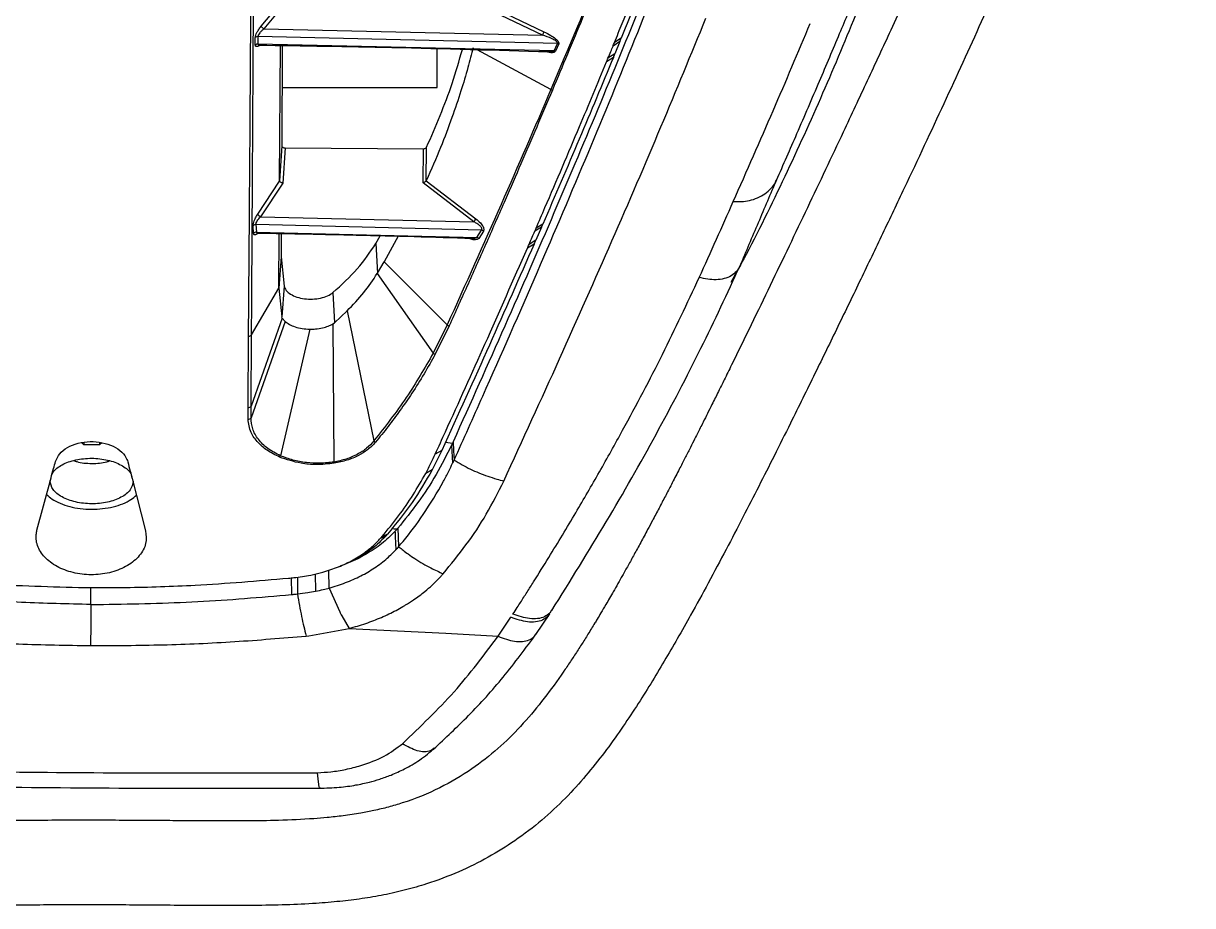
# Model space of a CAD drawing. Extents: x 832 to 912, y 781 to 934.
# Drawn here: x 851.96 to 858.86, y 866.96 to 872.18 of the extents above; entities that cross this region are included whole.
import ezdxf

# ---------------------------------------------------------------- set-up
doc = ezdxf.new("R2010")
doc.units = 0
doc.header["$MEASUREMENT"] = 0
doc.layers.add('1', color=4, linetype='Continuous')

# ---------------------------------------------------------------- blocks, each defined once
blk = doc.blocks.new('2026 SOVEREIGN HL')
at = {"layer": '1', "color": 3, "linetype": 'Continuous', "lineweight": 25}
for p, q in [((21.6338, 75.064), (21.7486, 75.2013)), ((21.7677, 75.1894), (21.649, 75.0475)), ((23.295, 75.0108), (22.9264, 75.1866)), ((22.9451, 75.2023), (23.3034, 75.0312)), ((21.5988, 74.9524), (21.5986, 74.997)), ((23.3833, 74.9622), (21.6141, 75.003)), ((21.6141, 75.003), (21.6143, 74.9585)), ((21.649, 75.0475), (23.295, 75.0108)), ((23.364, 74.9185), (21.6143, 74.9585)), ((21.7423, 74.1498), (21.747, 74.95)), ((21.7582, 74.9498), (21.7549, 74.3565)), ((22.672, 74.7026), (22.6719, 74.9311)), ((23.364, 74.9185), (23.3833, 74.9622)), ((23.3911, 74.9595), (23.3719, 74.9157)), ((23.7519, 74.9731), (23.7113, 74.9466)), ((23.7603, 74.9936), (23.7197, 74.9671)), ((23.7519, 74.9731), (23.7223, 74.901)), ((23.7519, 74.9731), (23.7603, 74.9936)), ((23.3448, 74.6896), (22.9083, 74.9247)), ((23.3286, 74.9148), (23.336, 74.9147)), ((23.7135, 74.8795), (23.6729, 74.8531)), ((23.7223, 74.901), (23.6817, 74.8746)), ((23.7135, 74.8795), (23.7223, 74.901)), ((21.7568, 74.7026), (22.672, 74.7026)), ((21.7549, 74.3565), (21.7423, 74.1498)), ((21.7743, 74.3454), (21.7617, 74.1371)), ((21.7743, 74.3454), (22.5911, 74.3402)), ((22.5897, 74.1378), (22.5911, 74.3402)), ((22.6087, 74.1511), (22.6102, 74.3485)), ((21.6128, 73.9538), (21.7425, 74.1488)), ((21.7617, 74.1371), (21.6294, 73.9384)), ((21.7425, 74.1488), (21.7423, 74.1498)), ((22.8897, 73.9083), (22.5897, 74.1378)), ((22.6087, 74.1511), (22.9012, 73.9262)), ((22.9351, 73.8599), (21.6026, 73.8924)), ((21.6026, 73.8924), (21.6053, 73.8482)), ((21.6294, 73.9384), (22.8897, 73.9083)), ((23.2963, 73.8943), (23.2565, 73.8701)), ((23.2887, 73.8769), (23.2963, 73.8943)), ((21.5882, 73.8402), (21.5856, 73.8845)), ((21.6053, 73.8482), (22.9068, 73.8168)), ((21.6141, 73.8426), (21.6138, 73.8421)), ((21.7385, 73.5162), (21.7405, 73.8395)), ((21.7521, 73.8393), (21.7513, 73.7009)), ((22.3106, 73.7803), (22.3364, 73.8266)), ((22.4419, 73.8236), (22.3593, 73.6714)), ((22.9068, 73.8168), (22.9351, 73.8599)), ((22.946, 73.8541), (22.9179, 73.8109)), ((23.2887, 73.8769), (23.2489, 73.8527)), ((23.2887, 73.8769), (23.255, 73.7995)), ((22.3106, 73.7803), (22.3197, 73.6048)), ((23.2452, 73.7771), (23.2055, 73.753)), ((23.255, 73.7995), (23.2153, 73.7754)), ((23.2452, 73.7771), (23.255, 73.7995)), ((21.7513, 73.7009), (21.7385, 73.5162)), ((21.7513, 73.7009), (21.7683, 73.5291)), ((22.3197, 73.6048), (22.3593, 73.6714)), ((22.3593, 73.6714), (22.7321, 73.2999)), ((22.3185, 73.6028), (22.3197, 73.6048)), ((22.3185, 73.6028), (22.6493, 73.1328)), ((21.5765, 73.2415), (21.7385, 73.5162)), ((21.7385, 73.5162), (21.7558, 73.3464)), ((21.7683, 73.5291), (21.7558, 73.3464)), ((22.0575, 73.4909), (22.0655, 73.3122)), ((21.7582, 73.3396), (21.5741, 72.8199)), ((21.7582, 73.3396), (21.7558, 73.3464)), ((21.7741, 73.3206), (21.7582, 73.3396)), ((22.0655, 73.3122), (22.1406, 73.3822)), ((22.1406, 73.3822), (22.2986, 72.6142)), ((21.7741, 73.3206), (21.5738, 72.7512)), ((21.9206, 73.2744), (21.7479, 72.5266)), ((22.0565, 73.3055), (22.0655, 73.3122)), ((22.0565, 73.3055), (22.0624, 72.4896)), ((22.7321, 73.2999), (22.6493, 73.1328)), ((22.7439, 73.294), (22.6611, 73.1264)), ((21.5559, 72.8114), (21.5585, 73.233)), ((21.5741, 72.8199), (21.5765, 73.2415)), ((21.5559, 72.743), (21.5559, 72.8114)), ((21.5738, 72.7512), (21.5741, 72.8199)), ((20.5868, 72.5922), (20.5748, 72.6037)), ((20.5868, 72.6053), (20.5868, 72.5922)), ((20.6792, 72.5916), (20.5868, 72.5922)), ((20.6793, 72.6052), (20.6792, 72.5916)), ((20.6925, 72.6041), (20.6792, 72.5916)), ((22.7624, 72.5994), (22.7218, 72.6061)), ((22.7624, 72.5994), (22.7581, 72.5902)), ((22.7581, 72.5902), (22.7639, 72.4824)), ((22.7668, 72.6092), (22.7624, 72.5994)), ((22.7001, 72.558), (22.6426, 72.4428)), ((22.7001, 72.558), (22.6615, 72.5368)), ((22.6426, 72.4428), (22.6049, 72.4227)), ((20.3091, 72.0876), (20.3921, 72.3956)), ((20.871, 72.3926), (20.9505, 72.0835)), ((22.44, 72.0988), (22.4356, 72.0936)), ((22.44, 72.0988), (22.4451, 71.99)), ((22.3383, 72.0395), (22.3717, 72.0546)), ((22.3383, 72.0395), (22.3462, 72.0487)), ((22.3801, 72.0642), (22.3462, 72.0487)), ((22.3717, 72.0546), (22.3801, 72.0642)), ((22.4356, 72.0936), (22.4235, 72.0801)), ((21.9529, 71.8289), (21.9546, 71.7268)), ((21.9902, 71.8374), (21.9967, 71.8392)), ((22.0353, 71.7456), (22.0333, 71.8494)), ((22.0782, 71.8662), (22.0999, 71.8746)), ((21.811, 71.8054), (21.8115, 71.7073)), ((21.8471, 71.8096), (21.8475, 71.711)), ((22.0353, 71.7456), (22.12, 71.7727)), ((20.6273, 71.6484), (20.6281, 71.7479)), ((22.0353, 71.7456), (22.0974, 71.6051)), ((23.3484, 71.614), (23.338, 71.598)), ((22.1093, 71.5818), (22.1524, 71.507)), ((23.0324, 71.461), (23.1084, 71.5728)), ((23.2558, 71.4721), (23.3377, 71.5941)), ((23.3358, 71.5942), (23.3254, 71.5784)), ((21.9143, 71.4639), (22.1524, 71.507)), ((22.1524, 71.5069), (22.724, 71.4791)), ((22.724, 71.4791), (23.0324, 71.4609)), ((21.8985, 71.4623), (21.9143, 71.4639)), ((21.9028, 70.6548), (21.9662, 70.6552))]:
    blk.add_line(p, q, dxfattribs=at)
at = {"layer": '1', "color": 3, "linetype": 'Continuous', "lineweight": 25, "flags": 128}
blk.add_lwpolyline([(22.7669, 72.6092), (22.7697, 72.5553), (22.7726, 72.5014)], dxfattribs=at)
at = {"layer": '1', "color": 3, "linetype": 'Continuous', "lineweight": 25}
for centre, radius, start, end in [((21.6135, 74.9816), 0.0214, 88.43538, 134.07653), ((21.6138, 74.937), 0.0214, 88.49889, 134.17107), ((23.3795, 74.9388), 0.0238, 60.87946, 80.85766), ((23.3601, 74.895), 0.0238, 60.37037, 80.65713), ((23.3572, 74.7105), 0.0242, 239.15514, 260.57506), ((21.6022, 73.8712), 0.0212, 88.94985, 141.30804), ((21.6466, 73.9736), 0.0391, 210.30274, 243.92453), ((22.84, 73.9531), 0.0669, 317.97739, 336.29724), ((21.6049, 73.827), 0.0212, 88.92646, 141.76182), ((22.9297, 73.8362), 0.0242, 47.62537, 77.13046), ((22.9014, 73.7932), 0.0242, 47.18244, 77.11128), ((22.749, 73.319), 0.0255, 228.44123, 258.43778), ((21.5598, 73.2537), 0.0208, 266.57204, 323.95156), ((22.6672, 73.1517), 0.026, 226.57637, 256.31994), ((21.5573, 72.8322), 0.0209, 266.3829, 323.76438), ((21.5571, 72.7641), 0.0211, 266.70794, 322.23984), ((22.319, 72.6332), 0.0279, 222.92311, 249.10693), ((21.7163, 72.5431), 0.0357, 317.18649, 332.36258), ((22.11, 72.5014), 0.049, 193.83851, 202.88286)]:
    blk.add_arc(centre, radius, start, end, dxfattribs=at)
for points, knots in [([(26.7869, 78.6322), (26.7778, 78.6058), (26.7597, 78.5531), (26.7322, 78.473), (26.7045, 78.3922), (26.6765, 78.3107), (26.6482, 78.2285), (26.6226, 78.1547), (26.6017, 78.0944), (26.5843, 78.0445), (26.5655, 77.991), (26.5419, 77.9239), (26.5128, 77.8417), (26.4845, 77.7624), (26.4584, 77.69), (26.436, 77.6282), (26.414, 77.5679), (26.3936, 77.5125), (26.3756, 77.4639), (26.3436, 77.3781), (26.2982, 77.2574), (26.2418, 77.1109), (26.2028, 77.0109), (26.1779, 76.9479), (26.1636, 76.9119), (26.1475, 76.8714), (26.1319, 76.8323), (26.1063, 76.7685), (26.0725, 76.6851), (26.0323, 76.5871), (25.9992, 76.5072), (25.9735, 76.4456), (25.9554, 76.4025), (25.9435, 76.3742), (25.9312, 76.3448), (25.9149, 76.3064), (25.8929, 76.2546), (25.8686, 76.1976), (25.8319, 76.112), (25.7801, 75.9925), (25.7235, 75.8631), (25.6794, 75.7635), (25.6514, 75.7003), (25.6281, 75.6482), (25.6027, 75.5913), (25.5745, 75.5287), (25.5437, 75.4602), (25.4961, 75.3553), (25.4322, 75.2151), (25.356, 75.0493), (25.2829, 74.8915), (25.2133, 74.7418), (25.1427, 74.5909), (25.0268, 74.3442), (24.8623, 73.9968), (24.6433, 73.5391), (24.476, 73.1945), (24.3713, 72.9819), (24.3328, 72.9038), (24.2915, 72.8207), (24.2499, 72.7375), (24.2138, 72.6658), (24.1867, 72.612), (24.161, 72.5613), (24.1311, 72.5027), (24.0959, 72.434), (24.0586, 72.3617), (24.0202, 72.2879), (23.9829, 72.2167), (23.948, 72.1507), (23.9119, 72.0831), (23.876, 72.0164), (23.8374, 71.9457), (23.8014, 71.8805), (23.7604, 71.8073), (23.7167, 71.7304), (23.674, 71.6568), (23.6422, 71.6028), (23.6205, 71.5666), (23.5953, 71.5249), (23.5708, 71.4849), (23.5441, 71.4423), (23.5246, 71.4113), (23.5048, 71.3804), (23.4848, 71.3497), (23.4646, 71.319), (23.4441, 71.2884), (23.4296, 71.2672), (23.4167, 71.2483), (23.3742, 71.187), (23.2934, 71.0765), (23.1702, 70.9298), (23.034, 70.7951), (22.876, 70.6713), (22.6885, 70.5598), (22.5175, 70.4902), (22.3845, 70.4512), (22.3026, 70.4315), (22.2134, 70.4143), (22.1209, 70.4004), (22.0281, 70.39), (21.901, 70.3796), (21.7414, 70.3726), (21.5867, 70.3703), (21.4847, 70.3698), (21.4209, 70.3698), (21.3426, 70.37), (21.2546, 70.3706), (21.1687, 70.3713), (21.0934, 70.3718), (21.0181, 70.3724), (20.9394, 70.3729), (20.8571, 70.3734), (20.7713, 70.3737), (20.5951, 70.3742), (20.4343, 70.3739), (20.2901, 70.3734), (20.2506, 70.3733), (20.211, 70.3732), (20.1716, 70.3731), (20.1321, 70.373), (20.0927, 70.3729), (20.056, 70.3729), (20.0115, 70.3728), (19.9491, 70.3729), (19.856, 70.3733), (19.7666, 70.3743), (19.6856, 70.376), (19.6178, 70.378), (19.5339, 70.3814), (19.4279, 70.3877), (19.304, 70.3987), (19.1677, 70.4174), (19.0313, 70.4448), (18.9062, 70.4802), (18.7997, 70.5191), (18.7108, 70.558), (18.6299, 70.5993), (18.5554, 70.6429), (18.4421, 70.7173), (18.3541, 70.7885), (18.2845, 70.8539), (18.2633, 70.8745), (18.2425, 70.8953), (18.2221, 70.9164), (18.202, 70.9377), (18.1873, 70.9539), (18.1676, 70.9759), (18.1075, 71.0448), (18.0205, 71.1563), (17.9094, 71.3151), (17.8108, 71.4681), (17.7155, 71.6256), (17.6275, 71.7773), (17.5254, 71.9595), (17.4045, 72.1835), (17.2799, 72.4221), (17.1549, 72.6675), (17.0376, 72.9024), (16.917, 73.1474), (16.7896, 73.409), (16.6529, 73.6929), (16.5147, 73.9822), (16.4216, 74.1787), (16.3703, 74.2874), (16.3543, 74.3213), (16.3383, 74.3551), (16.3224, 74.3889), (16.3066, 74.4226), (16.2872, 74.4638), (16.2617, 74.5181), (16.2276, 74.591), (16.1889, 74.6737), (16.1467, 74.7643), (16.1017, 74.861), (16.054, 74.9641), (16.0083, 75.0631), (15.9667, 75.1536), (15.9292, 75.2355), (15.893, 75.3149), (15.8517, 75.4059), (15.8057, 75.5076), (15.7537, 75.6234), (15.7016, 75.7401), (15.6271, 75.9085), (15.5672, 76.0458), (15.5241, 76.1458), (15.5167, 76.1631), (15.5115, 76.1751), (15.5049, 76.1906), (15.4967, 76.2096), (15.4829, 76.242), (15.4619, 76.2911), (15.4326, 76.3603), (15.4071, 76.4211), (15.3868, 76.4697), (15.3733, 76.5021), (15.3592, 76.536), (15.3445, 76.5714), (15.3293, 76.6083), (15.3135, 76.6467), (15.2625, 76.7716), (15.1787, 76.9804), (15.072, 77.2556), (15.003, 77.4395), (14.967, 77.5371), (14.9581, 77.5612), (14.9492, 77.5853), (14.9404, 77.6093), (14.9317, 77.6333), (14.9229, 77.6572), (14.9143, 77.6811), (14.9039, 77.7096), (14.8898, 77.7486), (14.87, 77.8039), (14.8459, 77.8712), (14.8185, 77.9486), (14.7976, 78.0076), (14.7834, 78.0483), (14.7769, 78.0669), (14.7702, 78.0859), (14.7634, 78.1054), (14.7565, 78.1253), (14.7494, 78.1457), (14.7422, 78.1664), (14.7321, 78.1954), (14.7178, 78.2368), (14.6977, 78.2948), (14.6732, 78.3658), (14.6444, 78.4495), (14.6114, 78.5456), (14.5882, 78.6129), (14.5759, 78.6487)], [0, 0, 0, 0, 0.006376, 0.012733, 0.019071, 0.025389, 0.031687, 0.037966, 0.042161, 0.045261, 0.049134, 0.054072, 0.060066, 0.067106, 0.071207, 0.075589, 0.08025, 0.083951, 0.087213, 0.090393, 0.101775, 0.111974, 0.119987, 0.121675, 0.124434, 0.127085, 0.129628, 0.132064, 0.139511, 0.145752, 0.1508, 0.154667, 0.157361, 0.158889, 0.159955, 0.162839, 0.166033, 0.169535, 0.173342, 0.181699, 0.191205, 0.196491, 0.199317, 0.202306, 0.20561, 0.209227, 0.213153, 0.217388, 0.227187, 0.236868, 0.244991, 0.253067, 0.261096, 0.269078, 0.291893, 0.314283, 0.336221, 0.340224, 0.343303, 0.346792, 0.351416, 0.354405, 0.356285, 0.358503, 0.361054, 0.363937, 0.367423, 0.37038, 0.373405, 0.376499, 0.378736, 0.38192, 0.384861, 0.387559, 0.390018, 0.393912, 0.39702, 0.399031, 0.4005, 0.401433, 0.404109, 0.405365, 0.406618, 0.407868, 0.409114, 0.410356, 0.411595, 0.412832, 0.412944, 0.413887, 0.420302, 0.426471, 0.432333, 0.43821, 0.444624, 0.451351, 0.45371, 0.456132, 0.45829, 0.461164, 0.463768, 0.465894, 0.471521, 0.476709, 0.478413, 0.479762, 0.481871, 0.484746, 0.486875, 0.488808, 0.490835, 0.492957, 0.495174, 0.497485, 0.49989, 0.509408, 0.510474, 0.51154, 0.512605, 0.513669, 0.514732, 0.515793, 0.516853, 0.517702, 0.519386, 0.5219, 0.525229, 0.526617, 0.528452, 0.530723, 0.533413, 0.537067, 0.540818, 0.544629, 0.548471, 0.551559, 0.554117, 0.556693, 0.559356, 0.56164, 0.568675, 0.569592, 0.570509, 0.571428, 0.572348, 0.57327, 0.574195, 0.574425, 0.576079, 0.58294, 0.588202, 0.595413, 0.601481, 0.607347, 0.613957, 0.623973, 0.635365, 0.644432, 0.655956, 0.666626, 0.677801, 0.692432, 0.707254, 0.72045, 0.722189, 0.723929, 0.725672, 0.727418, 0.729166, 0.730916, 0.733845, 0.73767, 0.742398, 0.746974, 0.752173, 0.758003, 0.763784, 0.768457, 0.773024, 0.777485, 0.781838, 0.788458, 0.794902, 0.801871, 0.808873, 0.824676, 0.826593, 0.827111, 0.827844, 0.828791, 0.829954, 0.831332, 0.834738, 0.839014, 0.844167, 0.846102, 0.848137, 0.850274, 0.852512, 0.854852, 0.857295, 0.859841, 0.878794, 0.89797, 0.915028, 0.916713, 0.918399, 0.920087, 0.921777, 0.923468, 0.925161, 0.926855, 0.928552, 0.931244, 0.935206, 0.940445, 0.945841, 0.952154, 0.953503, 0.954887, 0.956307, 0.957763, 0.959255, 0.960783, 0.962347, 0.963948, 0.967342, 0.971772, 0.977243, 0.983765, 0.991347, 1, 1, 1, 1]), ([(24.6773, 74.1545), (24.7177, 74.2466), (24.8049, 74.4452), (24.9287, 74.7333), (25.0474, 75.0143), (25.1524, 75.2669), (25.2448, 75.4929), (25.3205, 75.6811), (25.382, 75.8361), (25.4314, 75.9621), (25.475, 76.074), (25.513, 76.173), (25.5484, 76.2657), (25.5881, 76.3706), (25.6353, 76.4969), (25.6907, 76.6472), (25.7506, 76.8128), (25.8143, 76.9923), (25.8806, 77.1842), (25.9457, 77.3777), (26.0085, 77.5708), (26.0685, 77.7618), (26.12, 77.9329), (26.1637, 78.084), (26.1903, 78.1798), (26.2072, 78.2424), (26.2151, 78.2718), (26.2229, 78.3012), (26.2306, 78.3306), (26.2383, 78.3604), (26.2457, 78.3891), (26.2504, 78.4081), (26.2527, 78.417)], [0, 0, 0, 0, 0.0511225, 0.110187, 0.1649109, 0.215284, 0.261307, 0.3029827, 0.3326787, 0.3596909, 0.3840192, 0.4056632, 0.4249631, 0.445849, 0.4763447, 0.5112228, 0.5504845, 0.5941326, 0.6421698, 0.6945962, 0.7443592, 0.7975196, 0.8540784, 0.8932712, 0.9339437, 0.94328, 0.9526841, 0.9621322, 0.9716105, 0.9812486, 0.9911984, 1, 1, 1, 1]), ([(27.1345, 78.2824), (27.1336, 78.2798), (27.1302, 78.2697), (27.1226, 78.2476), (27.0998, 78.1814), (27.0659, 78.083), (27.0242, 77.9613), (26.9858, 77.8503), (26.948, 77.7413), (26.9091, 77.6301), (26.8686, 77.5149), (26.8258, 77.3945), (26.7792, 77.265), (26.7306, 77.1321), (26.6396, 76.8865), (26.4994, 76.522), (26.3036, 76.0418), (26.0993, 75.5652), (25.8903, 75.0954), (25.6687, 74.6122), (25.4711, 74.1909), (25.3051, 73.8414), (25.1746, 73.569), (25.0417, 73.2941), (24.9034, 73.0108), (24.7772, 72.7549), (24.6657, 72.5313), (24.5725, 72.3465), (24.4782, 72.1623), (24.379, 71.9722), (24.2762, 71.7794), (24.1799, 71.6033), (24.0931, 71.4493), (24.0145, 71.3141), (23.9344, 71.1806), (23.85, 71.0465), (23.7595, 70.9107), (23.6613, 70.7736), (23.5527, 70.6366), (23.4312, 70.5022), (23.2922, 70.3723), (23.1395, 70.2553), (22.9748, 70.1529), (22.8005, 70.0665), (22.6356, 70.0041), (22.4862, 69.9611), (22.3588, 69.9323), (22.2291, 69.9104), (22.0958, 69.8941), (21.9463, 69.8816), (21.7768, 69.8737), (21.5942, 69.8704), (21.4124, 69.8699), (21.2321, 69.8707), (21.0469, 69.8723), (20.8625, 69.8737), (20.6878, 69.8743), (20.5253, 69.8743), (20.3638, 69.8738), (20.2061, 69.8731), (20.0426, 69.8728), (19.8874, 69.8731), (19.7228, 69.8748), (19.5648, 69.8792), (19.3795, 69.8892), (19.1794, 69.9092), (18.9612, 69.9468), (18.7547, 70.003), (18.5629, 70.0764), (18.3894, 70.1636), (18.2257, 70.2662), (18.0737, 70.3835), (17.9348, 70.514), (17.8136, 70.6486), (17.705, 70.7857), (17.5499, 71.0028), (17.3633, 71.3011), (17.1537, 71.6727), (16.9555, 72.0438), (16.7674, 72.4098), (16.5881, 72.7688), (16.4188, 73.1132), (16.2546, 73.451), (16.0926, 73.7884), (15.913, 74.1664), (15.7226, 74.5721), (15.5268, 74.9973), (15.3416, 75.4098), (15.1658, 75.8133), (14.9991, 76.2098), (14.86, 76.5543), (14.7445, 76.8518), (14.6489, 77.1054), (14.5602, 77.3487), (14.4732, 77.5932), (14.3896, 77.8327), (14.3068, 78.0723), (14.2547, 78.223), (14.2285, 78.2986)], [0, 0, 0, 0, 0.000614, 0.002402, 0.005222, 0.016221, 0.025301, 0.033001, 0.041198, 0.049472, 0.057315, 0.066025, 0.075073, 0.08445, 0.09346, 0.125039, 0.156318, 0.183694, 0.210622, 0.237046, 0.263049, 0.276597, 0.289733, 0.303037, 0.315881, 0.329147, 0.337656, 0.345445, 0.353161, 0.361197, 0.369371, 0.377046, 0.382677, 0.387959, 0.39325, 0.398559, 0.403876, 0.409372, 0.414922, 0.420498, 0.426218, 0.432145, 0.437443, 0.44288, 0.448483, 0.451968, 0.455531, 0.459019, 0.462524, 0.466247, 0.470966, 0.475997, 0.48073, 0.485379, 0.490286, 0.495397, 0.499986, 0.504128, 0.508275, 0.512779, 0.516617, 0.521231, 0.525083, 0.529659, 0.53377, 0.539827, 0.545667, 0.551509, 0.557169, 0.562578, 0.567829, 0.573768, 0.579485, 0.585079, 0.590599, 0.596107, 0.61097, 0.625857, 0.640754, 0.656764, 0.672444, 0.687979, 0.703608, 0.719927, 0.736973, 0.760345, 0.783269, 0.806203, 0.830211, 0.854315, 0.878746, 0.895643, 0.91264, 0.929783, 0.945939, 0.964572, 0.98221, 1, 1, 1, 1]), ([(24.8455, 77.9146), (24.8149, 77.8148), (24.7527, 77.6124), (24.6457, 77.283), (24.5256, 76.928), (24.3906, 76.5451), (24.2401, 76.1341), (24.0755, 75.7007), (23.8773, 75.1967), (23.643, 74.6216), (23.3674, 73.969), (23.0773, 73.3014), (22.8698, 72.8387), (22.7668, 72.6092)], [0, 0, 0, 0, 0.073434, 0.149042, 0.226912, 0.307125, 0.389668, 0.474472, 0.55786, 0.670736, 0.782355, 0.892082, 1, 1, 1, 1]), ([(21.5585, 73.233), (21.5603, 73.455), (21.5638, 73.8991), (21.5686, 74.5287), (21.5724, 75.1342), (21.5752, 75.7144), (21.5772, 76.2731), (21.5788, 76.8087), (21.5801, 77.3198), (21.5809, 77.6337), (21.5814, 77.7906)], [0, 0, 0, 0, 0.124992, 0.249991, 0.374994, 0.500001, 0.625009, 0.750013, 0.875011, 1, 1, 1, 1]), ([(21.5765, 73.2415), (21.5769, 73.2972), (21.5776, 73.398), (21.5784, 73.5315), (21.579, 73.6329), (21.5794, 73.7026), (21.5797, 73.744), (21.5799, 73.7826), (21.5802, 73.8288), (21.5806, 73.8898), (21.5809, 73.9503), (21.5813, 74.0193), (21.5817, 74.0912), (21.5822, 74.1711), (21.5827, 74.255), (21.5832, 74.351), (21.5838, 74.4526), (21.5845, 74.5711), (21.5853, 74.7007), (21.586, 74.8402), (21.5869, 74.9882), (21.5877, 75.1364), (21.5885, 75.2867), (21.5893, 75.4354), (21.5901, 75.5852), (21.591, 75.741), (21.5918, 75.8978), (21.5927, 76.0652), (21.5936, 76.2371), (21.5945, 76.4107), (21.5954, 76.5809), (21.5961, 76.7477), (21.5974, 77.0114), (21.5989, 77.3718), (21.6, 77.6575), (21.6005, 77.803)], [0, 0, 0, 0, 0.031102, 0.056282, 0.075541, 0.088878, 0.096293, 0.099337, 0.111165, 0.122963, 0.134733, 0.146474, 0.1633, 0.177064, 0.193684, 0.213162, 0.234458, 0.254875, 0.284975, 0.313681, 0.340995, 0.377161, 0.406953, 0.436616, 0.472631, 0.504105, 0.538698, 0.576408, 0.616164, 0.655115, 0.695362, 0.734534, 0.772763, 0.884269, 1, 1, 1, 1]), ([(22.7726, 72.5014), (22.8294, 72.6277), (22.9999, 73.0071), (23.2681, 73.6171), (23.5682, 74.3201), (23.8447, 74.9917), (24.0962, 75.628), (24.3225, 76.2292), (24.5236, 76.7926), (24.7027, 77.3224), (24.8019, 77.6415), (24.8515, 77.801)], [0, 0, 0, 0, 0.059169, 0.177623, 0.296079, 0.414529, 0.53298, 0.649693, 0.766504, 0.883304, 1, 1, 1, 1]), ([(25.6045, 76.4146), (25.5621, 76.2808), (25.4331, 75.8725), (25.2155, 75.3006), (24.9663, 74.698), (24.742, 74.2059), (24.5571, 73.8226), (24.4372, 73.6052), (24.4068, 73.5502)], [0, 0, 0, 0, 0.139723, 0.426221, 0.59814, 0.770014, 0.941852, 1, 1, 1, 1]), ([(23.8217, 75.8458), (23.7468, 75.6595), (23.597, 75.287), (23.4289, 74.8888), (23.3448, 74.6896)], [0, 0, 0, 0, 0.5000009, 1, 1, 1, 1]), ([(23.8277, 75.8441), (23.8101, 75.7997), (23.7747, 75.7105), (23.7209, 75.5768), (23.6692, 75.4493), (23.6201, 75.3291), (23.575, 75.219), (23.516, 75.0759), (23.4434, 74.901), (23.3829, 74.7572), (23.3532, 74.6865)], [0, 0, 0, 0, 0.120101, 0.241391, 0.35664, 0.456541, 0.555683, 0.64174, 0.824068, 1, 1, 1, 1]), ([(23.7197, 74.9671), (23.735, 75.0047), (23.8119, 75.1931), (23.933, 75.496), (24.0314, 75.7516), (24.0753, 75.8655)], [0, 0, 0, 0, 0.121706, 0.608576, 1, 1, 1, 1]), ([(24.1165, 75.8937), (24.0604, 75.748), (23.948, 75.4563), (23.8229, 75.148), (23.7603, 74.9936)], [0, 0, 0, 0, 0.499515, 1, 1, 1, 1]), ([(23.0661, 72.3775), (23.1773, 72.62), (23.4008, 73.1068), (23.709, 73.8021), (23.9995, 74.4757), (24.1732, 74.8989), (24.2602, 75.1106)], [0, 0, 0, 0, 0.247343, 0.496757, 0.748238, 1, 1, 1, 1]), ([(24.4213, 74.0277), (24.5014, 74.2086), (24.6616, 74.5704), (24.8046, 74.9104), (24.8761, 75.0804)], [0, 0, 0, 0, 0.499921, 1, 1, 1, 1]), ([(21.5986, 74.997), (21.5987, 74.999), (21.599, 75.0032), (21.602, 75.013), (21.6082, 75.0267), (21.6191, 75.0452), (21.6286, 75.0573), (21.6338, 75.064)], [0, 0, 0, 0, 0.120643, 0.245378, 0.458191, 0.700144, 1, 1, 1, 1]), ([(21.649, 75.0475), (21.6448, 75.044), (21.6363, 75.0371), (21.6252, 75.025), (21.6181, 75.0148), (21.6146, 75.0074), (21.6142, 75.0045), (21.6141, 75.003)], [0, 0, 0, 0, 0.263335, 0.522154, 0.769641, 0.88708, 1, 1, 1, 1]), ([(21.649, 75.0475), (21.6471, 75.049), (21.6435, 75.0519), (21.6389, 75.0565), (21.6353, 75.0607), (21.6343, 75.0628), (21.6338, 75.064)], [0, 0, 0, 0, 0.264628, 0.499985, 0.735352, 1, 1, 1, 1]), ([(23.295, 75.0108), (23.296, 75.0128), (23.2978, 75.0164), (23.3003, 75.0219), (23.3023, 75.0271), (23.303, 75.0298), (23.3034, 75.0312)], [0, 0, 0, 0, 0.262298, 0.497569, 0.735618, 1, 1, 1, 1]), ([(23.3833, 74.9622), (23.3835, 74.9627), (23.3841, 74.9637), (23.3839, 74.9655), (23.3831, 74.9674), (23.3802, 74.9715), (23.3691, 74.9802), (23.3401, 74.9955), (23.3132, 75.0046), (23.295, 75.0108)], [0, 0, 0, 0, 0.025096, 0.05009, 0.075773, 0.102557, 0.218817, 0.47256, 1, 1, 1, 1]), ([(23.3034, 75.0312), (23.3168, 75.0244), (23.3405, 75.0124), (23.3667, 74.9945), (23.3813, 74.9815), (23.3884, 74.973), (23.3915, 74.9666), (23.3919, 74.9622), (23.3914, 74.9604), (23.3911, 74.9595)], [0, 0, 0, 0, 0.361186, 0.637592, 0.749058, 0.842502, 0.923912, 0.961836, 1, 1, 1, 1]), ([(21.6342, 74.9571), (21.6285, 74.9528), (21.6181, 74.945), (21.6067, 74.9421), (21.6001, 74.9444), (21.5992, 74.9499), (21.5988, 74.9524)], [0, 0, 0, 0, 0.327753, 0.598063, 0.816027, 1, 1, 1, 1]), ([(21.6143, 74.9585), (21.6145, 74.9573), (21.615, 74.9549), (21.618, 74.9525), (21.6216, 74.9526), (21.6238, 74.9527)], [0, 0, 0, 0, 0.273416, 0.558362, 1, 1, 1, 1]), ([(21.6169, 74.9523), (21.8797, 74.9482), (22.4504, 74.9393), (23.0208, 74.9225), (23.3285, 74.9134)], [0, 0, 0, 0, 0.460512, 1, 1, 1, 1]), ([(22.8858, 74.9368), (22.8756, 74.8978), (22.8534, 74.8127), (22.812, 74.6753), (22.7589, 74.5178), (22.692, 74.3405), (22.6374, 74.2165), (22.6087, 74.1511)], [0, 0, 0, 0, 0.1478866, 0.3218287, 0.5218291, 0.747886, 1, 1, 1, 1]), ([(22.6102, 74.3485), (22.6645, 74.4739), (22.7473, 74.6654), (22.8028, 74.8599), (22.822, 74.9271)], [0, 0, 0, 0, 0.654747, 1, 1, 1, 1]), ([(23.6817, 74.8746), (23.6873, 74.8881), (23.6972, 74.9121), (23.707, 74.936), (23.7113, 74.9466)], [0, 0, 0, 0, 0.559857, 1, 1, 1, 1]), ([(23.7113, 74.9466), (23.7124, 74.9494), (23.7152, 74.9562), (23.718, 74.9631), (23.7197, 74.9671)], [0, 0, 0, 0, 0.414322, 1, 1, 1, 1]), ([(23.7135, 74.8795), (23.6472, 74.7199), (23.5144, 74.3998), (23.3691, 74.0631), (23.2963, 73.8943)], [0, 0, 0, 0, 0.498612, 1, 1, 1, 1]), ([(23.3719, 74.9157), (23.3708, 74.9142), (23.3684, 74.9109), (23.358, 74.9075), (23.34, 74.9061), (23.3225, 74.9111), (23.3128, 74.9138)], [0, 0, 0, 0, 0.123237, 0.268498, 0.5995, 1, 1, 1, 1]), ([(23.336, 74.9147), (23.3428, 74.9141), (23.3517, 74.9133), (23.3607, 74.9157), (23.3629, 74.9176), (23.364, 74.9185)], [0, 0, 0, 0, 0.6162234, 0.8165251, 1, 1, 1, 1]), ([(23.6729, 74.8531), (23.6741, 74.8561), (23.6771, 74.8632), (23.68, 74.8704), (23.6817, 74.8746)], [0, 0, 0, 0, 0.408366, 1, 1, 1, 1]), ([(23.2565, 73.8701), (23.2742, 73.9108), (23.3624, 74.1144), (23.5038, 74.4455), (23.6203, 74.7263), (23.6729, 74.8531)], [0, 0, 0, 0, 0.120537, 0.602729, 1, 1, 1, 1]), ([(23.3448, 74.6896), (23.2484, 74.4657), (23.0558, 74.0179), (22.84, 73.5392), (22.7321, 73.2999)], [0, 0, 0, 0, 0.4999992, 1, 1, 1, 1]), ([(23.3532, 74.6865), (23.3225, 74.6139), (23.2617, 74.4703), (23.1685, 74.2536), (23.0703, 74.0275), (22.9662, 73.7909), (22.8561, 73.5434), (22.781, 73.3766), (22.7439, 73.294)], [0, 0, 0, 0, 0.1630559, 0.3221552, 0.477291, 0.6545452, 0.8287758, 1, 1, 1, 1]), ([(21.7549, 74.3565), (21.7552, 74.355), (21.7557, 74.3521), (21.7603, 74.3485), (21.7667, 74.3459), (21.7718, 74.3456), (21.7743, 74.3454)], [0, 0, 0, 0, 0.254717, 0.507508, 0.753232, 1, 1, 1, 1]), ([(22.5911, 74.3402), (22.5933, 74.3403), (22.5976, 74.3405), (22.6034, 74.3424), (22.6081, 74.345), (22.6095, 74.3473), (22.6102, 74.3485)], [0, 0, 0, 0, 0.246585, 0.494781, 0.745192, 1, 1, 1, 1]), ([(21.7425, 74.1488), (21.743, 74.1479), (21.744, 74.146), (21.7484, 74.1427), (21.7545, 74.1395), (21.7592, 74.1379), (21.7617, 74.1371)], [0, 0, 0, 0, 0.233738, 0.488618, 0.733761, 1, 1, 1, 1]), ([(22.6087, 74.1511), (22.6078, 74.15), (22.6062, 74.1477), (22.6014, 74.1442), (22.5965, 74.1411), (22.5924, 74.1391), (22.5904, 74.1381), (22.5897, 74.1378)], [0, 0, 0, 0, 0.248512, 0.499094, 0.754996, 0.909346, 1, 1, 1, 1]), ([(24.4223, 74.0275), (24.4547, 74.0277), (24.5046, 74.028), (24.5662, 74.049), (24.6096, 74.0728), (24.6445, 74.1051), (24.6688, 74.1322), (24.6742, 74.1512), (24.6753, 74.1551)], [0, 0, 0, 0, 0.301653, 0.463791, 0.629305, 0.794804, 0.95691, 1, 1, 1, 1]), ([(24.4618, 73.6484), (24.4982, 73.7343), (24.5712, 73.9063), (24.643, 74.074), (24.679, 74.1579)], [0, 0, 0, 0, 0.499084, 1, 1, 1, 1]), ([(24.2204, 73.5793), (24.2546, 73.6549), (24.3229, 73.8061), (24.3885, 73.9538), (24.4213, 74.0277)], [0, 0, 0, 0, 0.500068, 1, 1, 1, 1]), ([(21.5856, 73.8845), (21.5857, 73.8865), (21.5857, 73.8905), (21.5875, 73.9001), (21.5919, 73.9139), (21.6004, 73.9335), (21.6083, 73.9465), (21.6128, 73.9538)], [0, 0, 0, 0, 0.119804, 0.242118, 0.452944, 0.691233, 1, 1, 1, 1]), ([(21.6026, 73.8924), (21.6026, 73.8938), (21.6026, 73.8966), (21.6048, 73.904), (21.61, 73.9145), (21.6188, 73.9273), (21.6258, 73.9347), (21.6294, 73.9384)], [0, 0, 0, 0, 0.115797, 0.234898, 0.482845, 0.739891, 1, 1, 1, 1]), ([(22.9351, 73.8599), (22.9357, 73.8606), (22.9369, 73.862), (22.9376, 73.8649), (22.9372, 73.8682), (22.9354, 73.8729), (22.9311, 73.8791), (22.9219, 73.8883), (22.908, 73.8987), (22.8958, 73.905), (22.8897, 73.9083)], [0, 0, 0, 0, 0.055262, 0.109451, 0.164076, 0.220439, 0.339295, 0.465327, 0.728693, 1, 1, 1, 1]), ([(22.9012, 73.9262), (22.9106, 73.9184), (22.9236, 73.9076), (22.937, 73.891), (22.9434, 73.8807), (22.9473, 73.8715), (22.9486, 73.8642), (22.9481, 73.8583), (22.9467, 73.8555), (22.946, 73.8541)], [0, 0, 0, 0, 0.370555, 0.51535, 0.645804, 0.749892, 0.847093, 0.922797, 1, 1, 1, 1]), ([(21.6136, 73.8426), (21.6105, 73.8395), (21.6035, 73.8325), (21.5954, 73.8299), (21.5897, 73.8321), (21.5887, 73.8376), (21.5882, 73.8402)], [0, 0, 0, 0, 0.242065, 0.539466, 0.790458, 1, 1, 1, 1]), ([(21.6136, 73.8425), (21.6117, 73.8424), (21.6087, 73.8423), (21.6061, 73.8447), (21.6055, 73.8471), (21.6053, 73.8482)], [0, 0, 0, 0, 0.445092, 0.727414, 1, 1, 1, 1]), ([(21.6136, 73.842), (21.807, 73.8385), (22.2288, 73.831), (22.6505, 73.8183), (22.8787, 73.8115)], [0, 0, 0, 0, 0.458671, 1, 1, 1, 1]), ([(23.2153, 73.7754), (23.2216, 73.7899), (23.2328, 73.8157), (23.244, 73.8414), (23.2489, 73.8527)], [0, 0, 0, 0, 0.5598483, 1, 1, 1, 1]), ([(23.2489, 73.8527), (23.2502, 73.8556), (23.2527, 73.8614), (23.2552, 73.8672), (23.2565, 73.8701)], [0, 0, 0, 0, 0.499996, 1, 1, 1, 1]), ([(23.2452, 73.7771), (23.1586, 73.58), (22.9848, 73.1844), (22.7952, 72.7673), (22.7001, 72.558)], [0, 0, 0, 0, 0.498267, 1, 1, 1, 1]), ([(22.9179, 73.8109), (22.9165, 73.8093), (22.9134, 73.8058), (22.9043, 73.8025), (22.8892, 73.802), (22.8719, 73.8049), (22.86, 73.8103), (22.8562, 73.8121)], [0, 0, 0, 0, 0.120058, 0.254808, 0.507622, 0.840114, 1, 1, 1, 1]), ([(22.8771, 73.8123), (22.8817, 73.8119), (22.8897, 73.8111), (22.9001, 73.8126), (22.9046, 73.8154), (22.9068, 73.8168)], [0, 0, 0, 0, 0.415089, 0.718902, 1, 1, 1, 1]), ([(23.2055, 73.753), (23.2069, 73.7561), (23.2101, 73.7636), (23.2134, 73.7711), (23.2153, 73.7754)], [0, 0, 0, 0, 0.413369, 1, 1, 1, 1]), ([(22.6615, 72.5368), (22.6816, 72.5808), (22.7819, 72.8008), (22.9676, 73.212), (23.123, 73.5655), (23.2055, 73.753)], [0, 0, 0, 0, 0.1050343, 0.5252134, 1, 1, 1, 1]), ([(23.35, 71.6133), (23.4591, 71.7882), (23.6774, 72.138), (23.9694, 72.6543), (24.2351, 73.1597), (24.3866, 73.4868), (24.4614, 73.6483)], [0, 0, 0, 0, 0.251386, 0.502921, 0.754489, 1, 1, 1, 1]), ([(24.4616, 73.6485), (24.4553, 73.6372), (24.4426, 73.614), (24.4098, 73.5877), (24.368, 73.5711), (24.3044, 73.5624), (24.2539, 73.5726), (24.2204, 73.5794)], [0, 0, 0, 0, 0.16261, 0.330481, 0.498353, 0.666476, 1, 1, 1, 1]), ([(22.1406, 73.3822), (22.1752, 73.4179), (22.2439, 73.4889), (22.2937, 73.565), (22.3185, 73.6028)], [0, 0, 0, 0, 0.502727, 1, 1, 1, 1]), ([(23.1205, 71.5915), (23.129, 71.6047), (23.144, 71.6278), (23.1653, 71.661), (23.1845, 71.6911), (23.2038, 71.7213), (23.223, 71.7516), (23.2662, 71.8202), (23.3575, 71.9669), (23.4882, 72.1835), (23.6334, 72.4338), (23.8077, 72.7467), (24.011, 73.1318), (24.1499, 73.4286), (24.2204, 73.5793)], [0, 0, 0, 0, 0.019286, 0.033982, 0.048738, 0.063552, 0.078425, 0.093356, 0.164535, 0.294854, 0.414665, 0.538212, 0.765574, 1, 1, 1, 1]), ([(21.7683, 73.5291), (21.7716, 73.5204), (21.778, 73.503), (21.8054, 73.4804), (21.843, 73.4632), (21.8885, 73.453), (21.9374, 73.4507), (21.985, 73.4567), (22.0277, 73.47), (22.0476, 73.484), (22.0575, 73.4909)], [0, 0, 0, 0, 0.125, 0.25, 0.375002, 0.500001, 0.625001, 0.750002, 0.875001, 1, 1, 1, 1]), ([(21.7741, 73.3206), (21.782, 73.3145), (21.798, 73.3022), (21.8337, 73.2874), (21.8752, 73.277), (21.9055, 73.2753), (21.9206, 73.2744)], [0, 0, 0, 0, 0.247887, 0.498035, 0.749147, 1, 1, 1, 1]), ([(21.9206, 73.2744), (21.9318, 73.2746), (21.9579, 73.2748), (21.9954, 73.2808), (22.0305, 73.2916), (22.0478, 73.3009), (22.0565, 73.3055)], [0, 0, 0, 0, 0.216043, 0.501814, 0.752077, 1, 1, 1, 1]), ([(22.6493, 73.1328), (22.5992, 73.045), (22.4989, 72.8695), (22.3654, 72.6993), (22.2986, 72.6142)], [0, 0, 0, 0, 0.499992, 1, 1, 1, 1]), ([(22.6611, 73.1264), (22.6396, 73.0877), (22.5969, 73.0107), (22.5268, 72.8996), (22.4555, 72.7961), (22.3839, 72.6996), (22.334, 72.6379), (22.3091, 72.6072)], [0, 0, 0, 0, 0.219878, 0.43712, 0.636176, 0.818385, 1, 1, 1, 1]), ([(21.7425, 72.5188), (21.7167, 72.5316), (21.6675, 72.5558), (21.6105, 72.606), (21.5659, 72.6682), (21.5594, 72.7164), (21.5559, 72.743)], [0, 0, 0, 0, 0.23495, 0.448747, 0.695468, 1, 1, 1, 1]), ([(21.7479, 72.5266), (21.7216, 72.5401), (21.669, 72.5672), (21.6134, 72.6228), (21.5783, 72.6849), (21.5753, 72.7291), (21.5738, 72.7512)], [0, 0, 0, 0, 0.250873, 0.501171, 0.750896, 1, 1, 1, 1]), ([(20.4189, 72.4939), (20.4256, 72.5092), (20.439, 72.5401), (20.487, 72.5779), (20.5503, 72.6029), (20.6229, 72.6131), (20.6957, 72.6064), (20.7619, 72.5848), (20.8128, 72.55), (20.8375, 72.5162), (20.8438, 72.496), (20.8454, 72.4912)], [0, 0, 0, 0, 0.120325, 0.242269, 0.363988, 0.483516, 0.604, 0.722105, 0.843616, 0.962696, 1, 1, 1, 1]), ([(22.2986, 72.6142), (22.2854, 72.5994), (22.259, 72.5697), (22.2025, 72.534), (22.1371, 72.5055), (22.0873, 72.4949), (22.0624, 72.4896)], [0, 0, 0, 0, 0.249506, 0.499489, 0.749736, 1, 1, 1, 1]), ([(22.3091, 72.6072), (22.2943, 72.5916), (22.2663, 72.5623), (22.208, 72.5268), (22.1421, 72.4985), (22.0907, 72.4877), (22.0648, 72.4823)], [0, 0, 0, 0, 0.26372, 0.4966, 0.74674, 1, 1, 1, 1]), ([(22.7581, 72.5902), (22.7288, 72.5316), (22.6714, 72.417), (22.5642, 72.2526), (22.4808, 72.1493), (22.44, 72.0988)], [0, 0, 0, 0, 0.3476239, 0.6804095, 1, 1, 1, 1]), ([(20.3928, 72.3982), (20.3955, 72.4092), (20.4026, 72.4376), (20.4548, 72.4761), (20.5356, 72.5056), (20.6325, 72.5154), (20.7294, 72.5044), (20.8096, 72.4738), (20.8599, 72.4366), (20.8665, 72.4103), (20.8687, 72.4014)], [0, 0, 0, 0, 0.088035, 0.228194, 0.368354, 0.508513, 0.648673, 0.788832, 0.928992, 1, 1, 1, 1]), ([(22.0648, 72.4823), (22.0294, 72.4785), (21.9647, 72.4716), (21.852, 72.4817), (21.7837, 72.5048), (21.7425, 72.5188)], [0, 0, 0, 0, 0.323173, 0.59112, 1, 1, 1, 1]), ([(22.0624, 72.4896), (22.0357, 72.4864), (21.9823, 72.4799), (21.9, 72.4847), (21.8198, 72.499), (21.7719, 72.5174), (21.7479, 72.5266)], [0, 0, 0, 0, 0.250152, 0.500353, 0.750372, 1, 1, 1, 1]), ([(22.6049, 72.4227), (22.6161, 72.4439), (22.636, 72.4818), (22.6537, 72.52), (22.6615, 72.5368)], [0, 0, 0, 0, 0.560265, 1, 1, 1, 1]), ([(20.3921, 72.3956), (20.3971, 72.414), (20.406, 72.4468), (20.415, 72.4795), (20.4189, 72.4939)], [0, 0, 0, 0, 0.559998, 1, 1, 1, 1]), ([(20.5271, 72.4983), (20.5327, 72.4961), (20.5628, 72.4841), (20.6326, 72.4803), (20.7024, 72.4832), (20.7326, 72.4948), (20.738, 72.4969)], [0, 0, 0, 0, 0.092235, 0.500736, 0.909237, 1, 1, 1, 1]), ([(20.8454, 72.4912), (20.8502, 72.4728), (20.8587, 72.44), (20.8673, 72.4071), (20.871, 72.3926)], [0, 0, 0, 0, 0.56, 1, 1, 1, 1]), ([(22.6426, 72.4428), (22.6054, 72.3783), (22.5307, 72.2489), (22.4304, 72.1259), (22.38, 72.0642)], [0, 0, 0, 0, 0.498218, 1, 1, 1, 1]), ([(22.7103, 72.3758), (22.7208, 72.3956), (22.7395, 72.431), (22.7564, 72.4667), (22.7638, 72.4824)], [0, 0, 0, 0, 0.56, 1, 1, 1, 1]), ([(22.7639, 72.4824), (22.7655, 72.4859), (22.7684, 72.4922), (22.7713, 72.4986), (22.7726, 72.5014)], [0, 0, 0, 0, 0.559985, 1, 1, 1, 1]), ([(22.7726, 72.5014), (22.8042, 72.4827), (22.8676, 72.4453), (22.9366, 72.4192), (22.9711, 72.4061)], [0, 0, 0, 0, 0.499222, 1, 1, 1, 1]), ([(20.8778, 72.376), (20.874, 72.3584), (20.8664, 72.3233), (20.8093, 72.2789), (20.7278, 72.2495), (20.631, 72.2396), (20.5344, 72.2507), (20.4532, 72.2811), (20.3965, 72.3263), (20.3893, 72.3615), (20.3857, 72.3791)], [0, 0, 0, 0, 0.124999, 0.25, 0.375, 0.5, 0.625, 0.750001, 0.875001, 1, 1, 1, 1]), ([(22.3462, 72.0487), (22.3797, 72.0895), (22.4462, 72.1704), (22.5325, 72.2955), (22.5807, 72.3803), (22.6049, 72.4227)], [0, 0, 0, 0, 0.336841, 0.667852, 1, 1, 1, 1]), ([(22.4451, 71.9901), (22.4538, 72.0005), (22.5059, 72.0625), (22.6023, 72.1893), (22.6722, 72.3099), (22.7103, 72.3758)], [0, 0, 0, 0, 0.084044, 0.500033, 1, 1, 1, 1]), ([(22.708, 71.83), (22.7542, 71.8863), (22.8485, 72.0011), (22.9693, 72.1841), (23.0333, 72.3121), (23.0661, 72.3775)], [0, 0, 0, 0, 0.319514, 0.651782, 1, 1, 1, 1]), ([(22.9711, 72.4061), (22.9889, 72.4004), (23.0204, 72.3903), (23.0522, 72.3814), (23.0661, 72.3775)], [0, 0, 0, 0, 0.5619545, 1, 1, 1, 1]), ([(20.3658, 72.298), (20.3759, 72.2889), (20.3976, 72.2693), (20.4447, 72.2452), (20.5014, 72.226), (20.5646, 72.2139), (20.6309, 72.2095), (20.6972, 72.2131), (20.7605, 72.2243), (20.8174, 72.2429), (20.8646, 72.2663), (20.8863, 72.2853), (20.8963, 72.2942)], [0, 0, 0, 0, 0.09023, 0.19286, 0.295491, 0.398123, 0.500753, 0.603384, 0.706015, 0.808646, 0.911276, 1, 1, 1, 1]), ([(22.4356, 72.0936), (22.4297, 72.0932), (22.4188, 72.0924), (22.4095, 72.0954), (22.4053, 72.0968)], [0, 0, 0, 0, 0.5498, 1, 1, 1, 1]), ([(20.9505, 72.0835), (20.9532, 72.0582), (20.9586, 72.0076), (20.9188, 71.9349), (20.8482, 71.8753), (20.7522, 71.8356), (20.6433, 71.8202), (20.5337, 71.8302), (20.4351, 71.864), (20.3577, 71.918), (20.3103, 71.9865), (20.3002, 72.0459), (20.3073, 72.0791), (20.3091, 72.0876)], [0, 0, 0, 0, 0.0983088, 0.1966246, 0.2946571, 0.3916473, 0.487353, 0.5821416, 0.6767877, 0.7721161, 0.8686381, 0.9663389, 1, 1, 1, 1]), ([(21.9967, 71.8392), (22.0283, 71.8491), (22.0923, 71.8692), (22.1778, 71.9108), (22.2543, 71.96), (22.306, 72.0042), (22.3314, 72.032), (22.3383, 72.0395)], [0, 0, 0, 0, 0.226394, 0.457624, 0.68397, 0.914811, 1, 1, 1, 1]), ([(22.3717, 72.0546), (22.3497, 72.0324), (22.3057, 71.9876), (22.2201, 71.9309), (22.1505, 71.8928), (22.1066, 71.8781), (22.0989, 71.8756)], [0, 0, 0, 0, 0.308408, 0.619316, 0.933318, 1, 1, 1, 1]), ([(22.4235, 72.0801), (22.3984, 72.0552), (22.349, 72.0063), (22.2548, 71.9451), (22.1831, 71.9062), (22.1401, 71.8919), (22.1357, 71.8904)], [0, 0, 0, 0, 0.327449, 0.645795, 0.962961, 1, 1, 1, 1]), ([(22.4235, 72.0801), (22.4236, 72.0788), (22.4253, 72.0425), (22.4269, 72.0062), (22.4285, 71.9712)], [0, 0, 0, 0, 0.036731, 1, 1, 1, 1]), ([(22.12, 71.7727), (22.1509, 71.7852), (22.2125, 71.8101), (22.2957, 71.8582), (22.3692, 71.9115), (22.4093, 71.9519), (22.4285, 71.9712)], [0, 0, 0, 0, 0.25113, 0.500006, 0.760516, 1, 1, 1, 1]), ([(22.4285, 71.9712), (22.4317, 71.9747), (22.4374, 71.9809), (22.4428, 71.9872), (22.4451, 71.99)], [0, 0, 0, 0, 0.560027, 1, 1, 1, 1]), ([(22.4451, 71.99), (22.446, 71.9893), (22.4546, 71.9821), (22.4729, 71.9675), (22.5041, 71.9443), (22.5581, 71.9072), (22.6276, 71.8667), (22.6839, 71.841), (22.708, 71.83)], [0, 0, 0, 0, 0.011143, 0.10682, 0.223109, 0.38137, 0.734801, 1, 1, 1, 1]), ([(19.432, 71.822), (19.4992, 71.8147), (19.701, 71.7928), (20.0992, 71.7611), (20.4319, 71.7527), (20.6279, 71.7478)], [0, 0, 0, 0, 0.170505, 0.511639, 1, 1, 1, 1]), ([(21.8263, 71.807), (21.8431, 71.809), (21.8766, 71.8129), (21.9316, 71.8226), (21.9688, 71.832), (21.9902, 71.8374)], [0, 0, 0, 0, 0.298799, 0.597595, 1, 1, 1, 1]), ([(22.1524, 71.507), (22.1691, 71.5116), (22.2025, 71.5208), (22.251, 71.5366), (22.2981, 71.5538), (22.3436, 71.5723), (22.3876, 71.5922), (22.43, 71.6134), (22.4627, 71.6314), (22.4971, 71.6518), (22.5419, 71.6806), (22.5944, 71.7197), (22.6406, 71.7599), (22.6718, 71.7904), (22.6931, 71.813), (22.7039, 71.8253), (22.708, 71.83)], [0, 0, 0, 0, 0.072329, 0.144308, 0.215902, 0.287069, 0.35786, 0.428418, 0.498885, 0.52767, 0.612267, 0.747353, 0.840991, 0.91459, 0.967688, 1, 1, 1, 1]), ([(20.6279, 71.7478), (20.6963, 71.7481), (20.9015, 71.7489), (21.2925, 71.7612), (21.6116, 71.7883), (21.7955, 71.8039)], [0, 0, 0, 0, 0.174776, 0.524459, 1, 1, 1, 1]), ([(21.7955, 71.8039), (21.8006, 71.8044), (21.8109, 71.8054), (21.8212, 71.8065), (21.8263, 71.807)], [0, 0, 0, 0, 0.500004, 1, 1, 1, 1]), ([(20.6273, 71.6484), (20.4909, 71.6517), (20.2181, 71.6583), (19.8105, 71.6844), (19.5419, 71.7125), (19.4076, 71.7265)], [0, 0, 0, 0, 0.333457, 0.666769, 1, 1, 1, 1]), ([(20.7014, 71.6487), (20.8876, 71.6523), (21.2599, 71.6593), (21.6277, 71.6913), (21.8115, 71.7073)], [0, 0, 0, 0, 0.500118, 1, 1, 1, 1]), ([(21.8115, 71.7073), (21.8182, 71.708), (21.8302, 71.7092), (21.8423, 71.7104), (21.8475, 71.711)], [0, 0, 0, 0, 0.559992, 1, 1, 1, 1]), ([(21.8475, 71.711), (21.8678, 71.7133), (21.9039, 71.7174), (21.9391, 71.7239), (21.9546, 71.7268)], [0, 0, 0, 0, 0.5599863, 1, 1, 1, 1]), ([(21.8475, 71.711), (21.8555, 71.665), (21.8713, 71.5731), (21.8894, 71.4992), (21.8985, 71.4623)], [0, 0, 0, 0, 0.499708, 1, 1, 1, 1]), ([(21.9546, 71.7268), (21.9698, 71.7299), (21.9971, 71.7356), (22.0236, 71.7425), (22.0353, 71.7456)], [0, 0, 0, 0, 0.559985, 1, 1, 1, 1]), ([(20.6273, 71.6484), (20.627, 71.6038), (20.6265, 71.5146), (20.6261, 71.4419), (20.6259, 71.4055)], [0, 0, 0, 0, 0.500004, 1, 1, 1, 1]), ([(20.6273, 71.6484), (20.6411, 71.6484), (20.6658, 71.6485), (20.6905, 71.6487), (20.7014, 71.6487)], [0, 0, 0, 0, 0.560008, 1, 1, 1, 1]), ([(22.0974, 71.6051), (22.0996, 71.6007), (22.1035, 71.5928), (22.1075, 71.5852), (22.1093, 71.5818)], [0, 0, 0, 0, 0.5598715, 1, 1, 1, 1]), ([(23.3254, 71.5784), (23.3158, 71.5703), (23.2965, 71.5541), (23.2545, 71.5439), (23.1917, 71.5441), (23.1416, 71.5613), (23.1084, 71.5728)], [0, 0, 0, 0, 0.2004021, 0.4008154, 0.6017166, 1, 1, 1, 1]), ([(23.338, 71.598), (23.3283, 71.5898), (23.3089, 71.5735), (23.2667, 71.5632), (23.2038, 71.5632), (23.1538, 71.5802), (23.1205, 71.5915)], [0, 0, 0, 0, 0.201146, 0.402312, 0.602759, 1, 1, 1, 1]), ([(19.3539, 71.4784), (19.4941, 71.4647), (19.7743, 71.4373), (20.1994, 71.413), (20.4837, 71.408), (20.6259, 71.4055)], [0, 0, 0, 0, 0.33333, 0.666664, 1, 1, 1, 1]), ([(22.6515, 70.7943), (22.7213, 70.8596), (22.8674, 70.9962), (23.0726, 71.2234), (23.1955, 71.3903), (23.2594, 71.4771)], [0, 0, 0, 0, 0.3052583, 0.6387353, 1, 1, 1, 1]), ([(20.6259, 71.4055), (20.768, 71.4062), (21.0524, 71.4076), (21.4777, 71.4265), (21.7582, 71.4504), (21.8985, 71.4623)], [0, 0, 0, 0, 0.333336, 0.66667, 1, 1, 1, 1]), ([(22.4674, 70.8263), (22.5728, 70.9267), (22.7836, 71.1276), (22.9495, 71.3499), (23.0324, 71.461)], [0, 0, 0, 0, 0.49995, 1, 1, 1, 1]), ([(23.0324, 71.461), (23.0652, 71.4487), (23.1147, 71.4303), (23.1773, 71.4284), (23.2177, 71.4385), (23.2441, 71.4549), (23.2525, 71.4695), (23.255, 71.4737)], [0, 0, 0, 0, 0.368288, 0.554353, 0.740031, 0.925696, 1, 1, 1, 1]), ([(21.9662, 70.6552), (21.9925, 70.6565), (22.049, 70.6594), (22.1347, 70.6741), (22.2426, 70.7017), (22.363, 70.7472), (22.4333, 70.8004), (22.4674, 70.8262)], [0, 0, 0, 0, 0.135611, 0.290866, 0.45582, 0.735913, 1, 1, 1, 1]), ([(21.9764, 70.5636), (22.0157, 70.5646), (22.0888, 70.5664), (22.1876, 70.5804), (22.2673, 70.5975), (22.3364, 70.6173), (22.4065, 70.6425), (22.486, 70.679), (22.5753, 70.7307), (22.6297, 70.7765), (22.659, 70.8012)], [0, 0, 0, 0, 0.1508503, 0.2799844, 0.386958, 0.4724714, 0.5678784, 0.6875673, 0.8316189, 1, 1, 1, 1]), ([(22.6548, 70.7992), (22.6482, 70.7936), (22.633, 70.7809), (22.5979, 70.7766), (22.5419, 70.7851), (22.4972, 70.8098), (22.4674, 70.8262)], [0, 0, 0, 0, 0.162506, 0.373466, 0.583638, 1, 1, 1, 1]), ([(19.2769, 70.6723), (19.5683, 70.6676), (20.1512, 70.6582), (21.0282, 70.6524), (21.6113, 70.654), (21.9028, 70.6549)], [0, 0, 0, 0, 0.333328, 0.666669, 1, 1, 1, 1]), ([(21.981, 70.5652), (21.9799, 70.5655), (21.9773, 70.566), (21.9719, 70.5911), (21.9685, 70.6297), (21.9662, 70.6552)], [0, 0, 0, 0, 0.1920414, 0.4633588, 1, 1, 1, 1]), ([(19.2612, 70.5809), (19.5613, 70.5767), (20.1668, 70.5682), (21.0753, 70.5624), (21.6808, 70.5632), (21.9809, 70.5636)], [0, 0, 0, 0, 0.331338, 0.668677, 1, 1, 1, 1])]:
    blk.add_open_spline(points, degree=3, knots=knots, dxfattribs=at)
blk.add_open_spline([(22.0575, 73.4909), (22.108, 73.5369), (22.209, 73.629), (22.2767, 73.7298), (22.3106, 73.7803)], degree=3, dxfattribs=at)

msp = doc.modelspace()

# ---------------------------------------------------------------- block references
at = {"layer": '1'}
msp.add_blockref('2026 SOVEREIGN HL', (831.7292, 797.0948), dxfattribs=at)

doc.saveas('drawing.dxf')
